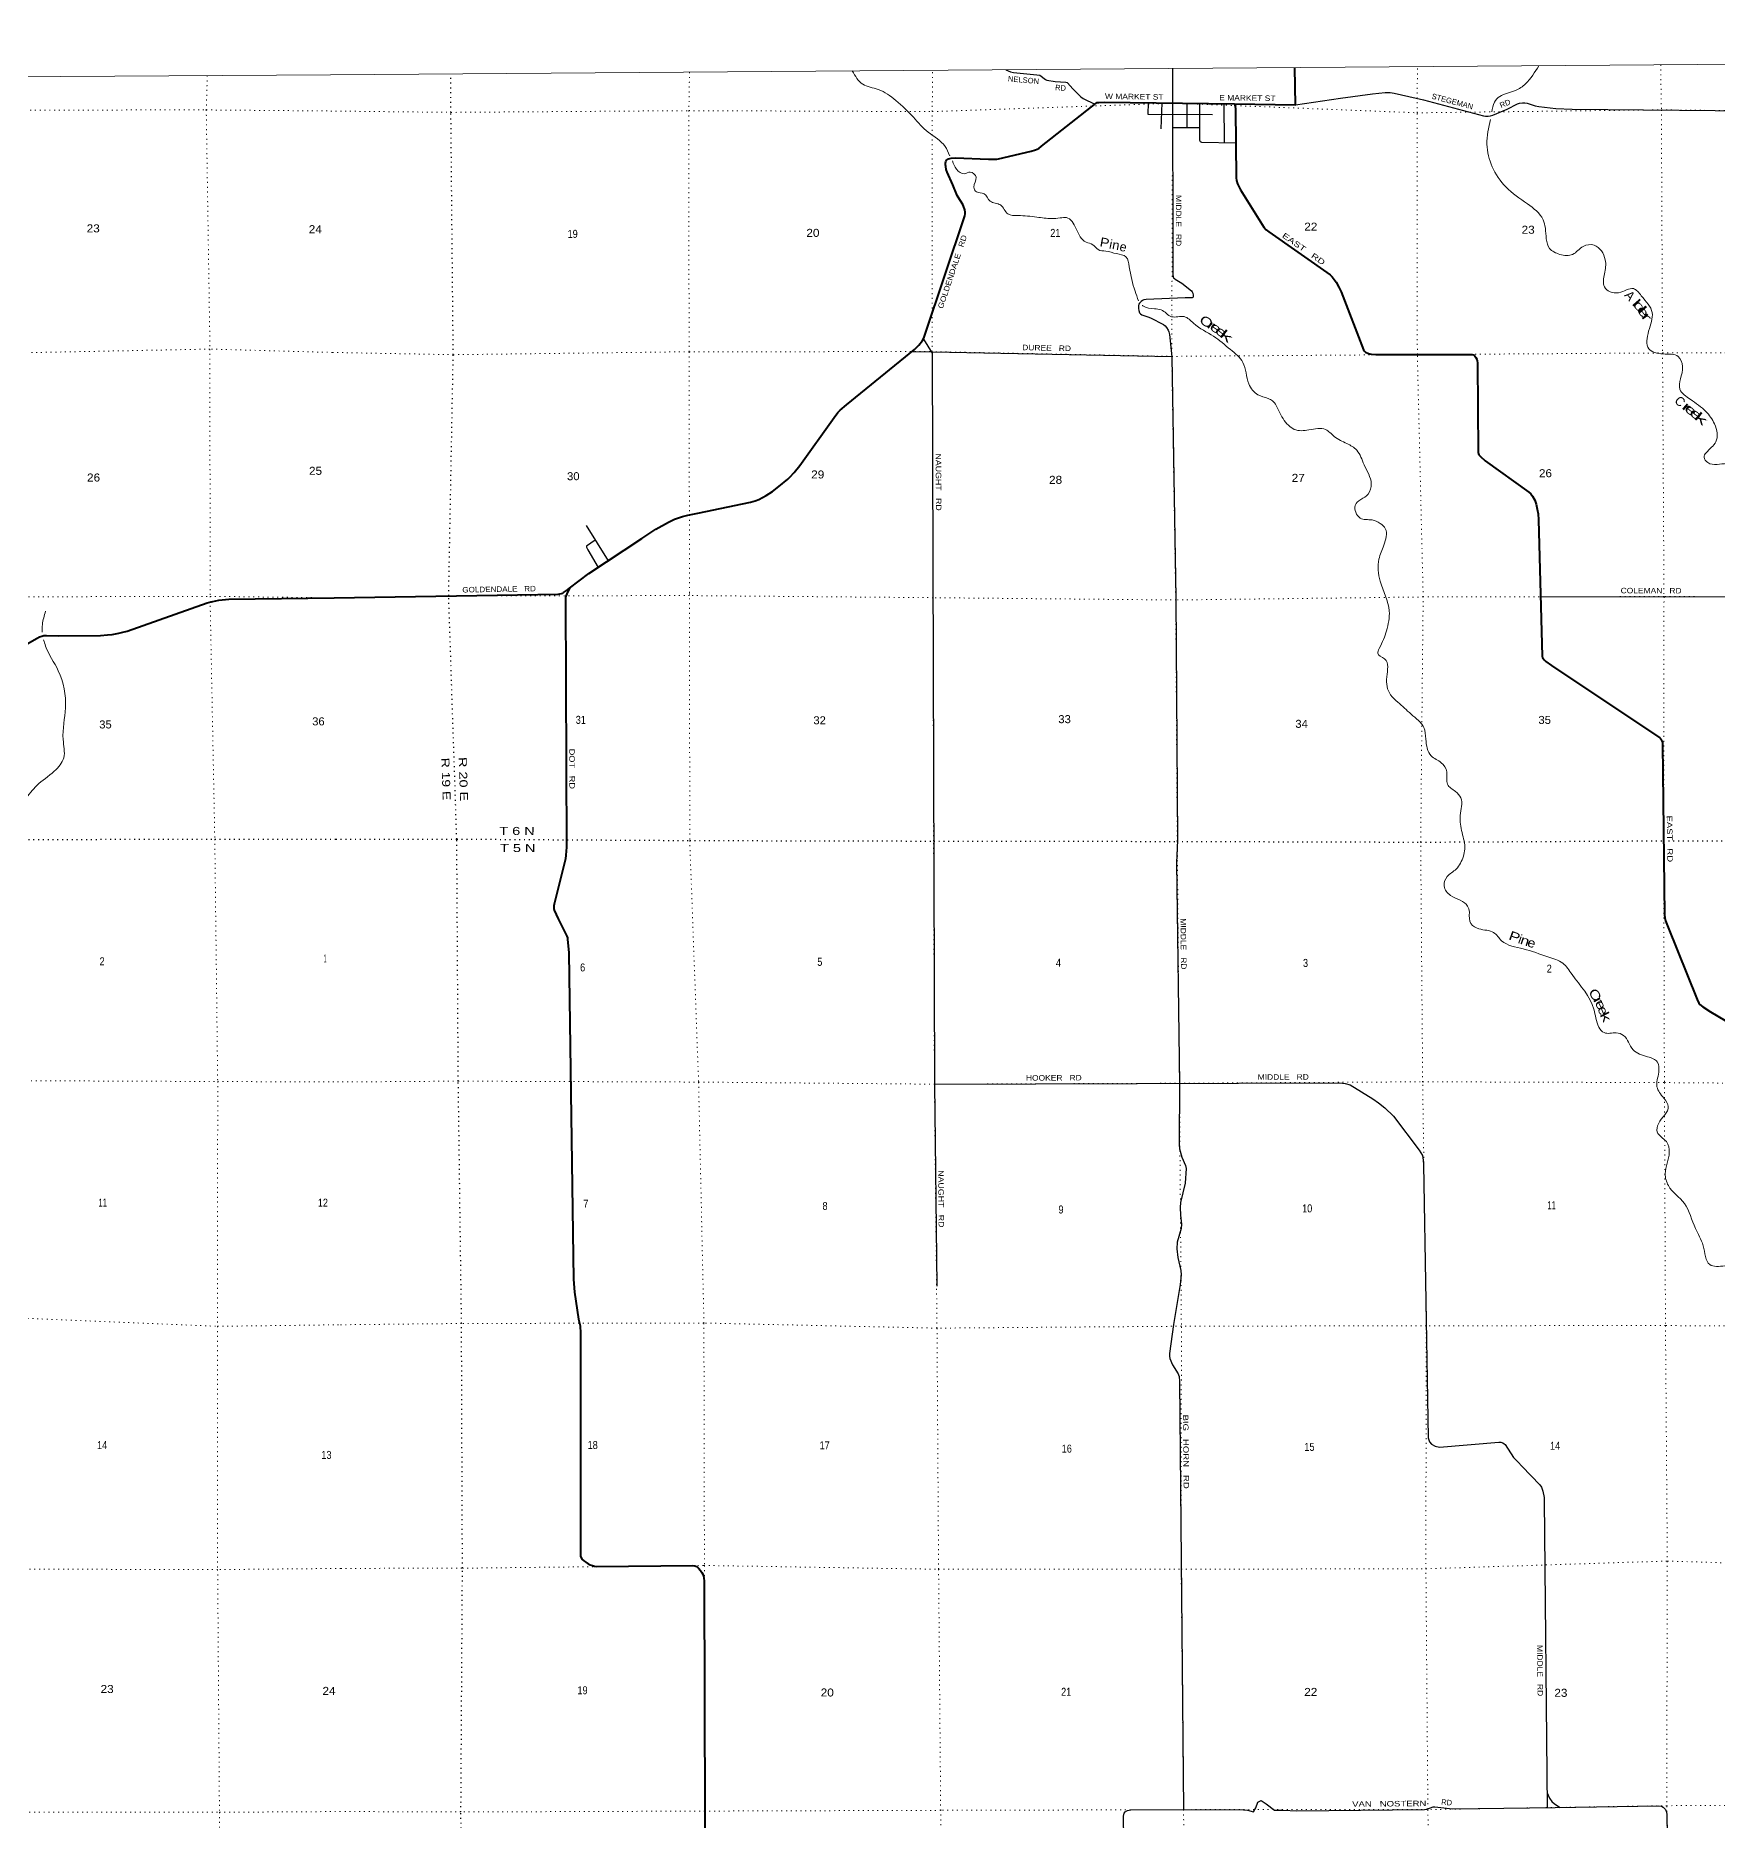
# Model space of a CAD drawing. Header units: feet. Extents: x -199 to 255675, y -686157 to -547785.
# Drawn here: x 152722 to 189498, y -586810 to -547785 of the extents above; entities that cross this region are included whole.
import ezdxf
from ezdxf.enums import TextEntityAlignment as Align

# ---------------------------------------------------------------- set-up
doc = ezdxf.new("R2010")
doc.units = ezdxf.units.FT
doc.header["$LTSCALE"] = 70
doc.linetypes.add('DOTTED', pattern=[1.5, 0.3, -1.2])
for name, color, linetype, lineweight in [('26', 7, 'Continuous', 40), ('29', 7, 'Continuous', 25), ('39', 7, 'Continuous', 13), ('4', 7, 'Continuous', 13), ('6', 7, 'DOTTED', 25), ('7', 7, 'DOTTED', 13)]:
    doc.layers.add(name, color=color, linetype=linetype, lineweight=lineweight)
for name, color, linetype in [('27', 7, 'Continuous'), ('30', 7, 'Continuous'), ('41', 7, 'Continuous')]:
    doc.layers.add(name, color=color, linetype=linetype)

msp = doc.modelspace()

# ---------------------------------------------------------------- linework, layer by layer
at = {"layer": '26'}
for points in [[(178937.96, -549275.72), (180275.36, -549293.64), (180258.59, -548484.3)], [(164399.17, -559866.82), (164821.97, -559543.8), (165978.59, -558779.49), (166282.89, -558572.97), (166558.11, -558422.83), (166692.56, -558355.57), (166776.59, -558324.74), (166869.02, -558299.52), (166986.67, -558271.49), (167201.84, -558226.45), (168356.62, -557988.08), (168458.59, -557956.18), (168539.82, -557925.35), (168699.48, -557841.27), (168833.93, -557754.39), (168972.76, -557643.34), (169170.04, -557482.53), (169217.66, -557437.68), (169310.09, -557339.59), (169437.33, -557183.05), (170180.96, -556130.63), (170266.63, -556023.72), (170316.46, -555973.04), (170455.68, -555855.63), (171940.38, -554650.1), (172035.46, -554550.9), (172119.49, -554447.2), (172147.5, -554396.75), (172169.28, -554334.62), (173038.58, -551723.33), (173047.32, -551678.84), (173048.02, -551643.11), (173039.62, -551589.86), (173013.71, -551513.48), (172996.27, -551476.1), (172894.67, -551317.29), (172874.36, -551278.76), (172776.8, -551048.9), (172654.52, -550766.95), (172636.98, -550710.5), (172625.08, -550648.15), (172621.58, -550612.41), (172621.87, -550569.98), (172629.98, -550535.34), (172644.68, -550508.02), (172663.59, -550490.49), (172686.71, -550478.12), (172712.61, -550468.07), (172745.52, -550460.37), (172841.27, -550457.18), (173562.95, -550488.61), (173679.65, -550488.39), (173742.67, -550482.78), (173775.6, -550476.13), (174492.68, -550312.81), (174589.27, -550284.48), (174627.08, -550267.67), (174657.9, -550249.45), (174716.09, -550200.04), (175913.44, -549259.4)], [(175913.44, -549259.4), (175937.24, -549248.19), (175970.86, -549242.58), (176088.71, -549238.59), (178937.98, -549273.71)], [(178937.96, -549275.72), (178951.82, -549327.36), (178959.16, -549394.32), (178974.31, -550889.98), (178982.63, -550948.73), (179002.23, -551021.6), (179068.64, -551153.65), (179584.02, -551974.5), (179633.87, -552029.18), (179691.57, -552075.66), (181034.31, -553011.03), (181074.99, -553056.38), (181100.2, -553084.41), (181161.47, -553172.57), (181220.65, -553280.6), (181270.21, -553384.15), (181758.27, -554652.46), (181779.45, -554683.36), (181804.66, -554705.78), (181867.94, -554737.58), (181930.7, -554750.62), (182032.23, -554756.86), (184135.78, -554758.37), (184163.81, -554766.75), (184186.22, -554780.76), (184218.43, -554818.6), (184236.64, -554859.24), (184245.04, -554895.68), (184250.79, -554935.88), (184270.59, -556893.29), (184277.96, -556929.76), (184284.97, -556947.98), (184294.77, -556966.19), (184316.01, -556989.98), (184419.63, -557079.07), (185379.15, -557768.7), (185420.77, -557807.01), (185457.18, -557851.85), (185504.8, -557938.74), (185538.41, -558028.43), (185558.95, -558135.39), (185580.43, -558238.63), (185589.34, -558368.48), (185667.84, -561350.12), (185674.97, -561379.76), (185691.07, -561404.29), (185714.19, -561431.61), (185749.2, -561467.16), (185872.88, -561556.4), (188241.42, -563137.79), (188255.54, -563153.88), (188276.43, -563185.43), (188287.64, -563214.86), (188296.04, -563241.49), (188298.72, -563282.68), (188345.06, -567012.57), (188351.27, -567073.13), (188367.47, -567138.69), (188412.14, -567250.24), (189055.13, -568863.78), (189091.64, -568939.52), (189119.55, -568973.09), (189179.28, -569020.46), (189350.92, -569132.14), (191184.13, -570219.7)], [(159249.27, -560079.49), (164148.91, -559994.52), (164186.38, -559990.94), (164219.63, -559982.89), (164247.3, -559973.43), (164267.25, -559963.27), (164356.15, -559899.69), (164399.17, -559866.82)], [(164399.17, -559866.82), (164339.46, -559987.9), (164318.72, -560040.69), (164312.42, -560065.22), (164308.52, -560106.11), (164329.13, -565526.37), (164319.82, -565702.96), (164312.25, -565784.95), (164059.3, -566779.03), (164053.86, -566812.87), (164052.46, -566843.7), (164055.26, -566873.13), (164064.39, -566905.54), (164149.22, -567096.88), (164312.26, -567417.54), (164336.94, -567477.67), (164350.07, -567514.24), (164355.67, -567552.08), (164369.49, -567688.7), (164378.41, -567841.33), (164380.38, -567845.36), (164480.76, -574974.55), (164506.72, -575263.82), (164594.68, -575850.64), (164627.39, -575999.61), (164636.57, -576156.09), (164633.65, -580951.86), (164640, -581031.99), (164668.69, -581096.66), (164707.22, -581135.69), (164750.41, -581165.52), (164805.38, -581203.58), (164846.37, -581223.54), (164899.55, -581241.27), (164942.76, -581254.57), (164984.86, -581262.33), (167094.06, -581239.06), (167139.24, -581245.7), (167170.75, -581257.61), (167192.46, -581270.93), (167217.97, -581296.18), (167263.19, -581350.1), (167289.48, -581389.06), (167310.1, -581430.69), (167324.81, -581470.62), (167336.71, -581516.17), (167344.31, -581570.13), (167371.41, -591870.56)], [(152265.33, -561239.36), (152753.1, -560959.95), (152804.47, -560932.04), (152859.12, -560914.36), (152902, -560903.43), (152955.66, -560898.38), (153212.1, -560905.2), (154139.8, -560898.07), (154289.4, -560886.6), (154396.33, -560876.8), (154538.29, -560852.95), (154626.89, -560831.37), (154723.27, -560805.83), (156474.27, -560186.98), (156598.35, -560154.62), (156729.52, -560127.7), (156800.15, -560120.97), (156949.37, -560110.2), (159249.27, -560079.49)]]:
    msp.add_lwpolyline(points, dxfattribs=at)
at = {"layer": '29'}
for p, q in [((177347.3, -549254.1), (177331.44, -549824.06)), ((177899.18, -549260.91), (177895.57, -549794.05)), ((178709.27, -549270.89), (178710.51, -550120.26)), ((177586.78, -549794.19), (178172.7, -549793.93)), ((164764.24, -558498.93), (165238.89, -559268.3)), ((185633.48, -560045.12), (191100.26, -560056.64))]:
    msp.add_line(p, q, dxfattribs=at)
for points in [[(173937.54, -548532.68), (174044.11, -548575.6), (174105.74, -548591.59), (174619.12, -548638.02), (174680.43, -548651.29), (174803.56, -548743.87), (174838.94, -548758.73), (175015.18, -548788.03), (175248.38, -548803.58), (175278.21, -548811.72), (175287.52, -548818.94), (175402.06, -548946.57), (175579.28, -549123.83), (175626.97, -549155.8), (175885.22, -549281.57)], [(177586.31, -548504.98), (177587.96, -553006.63), (177597.22, -553059.13), (177607.39, -553079.49), (177624.35, -553097.13), (177642.37, -553112.48), (177790.79, -553199.94), (177995.52, -553361.23), (178015.6, -553386.17), (178028.48, -553414.66), (178035.9, -553461.13), (178036.62, -553496.08), (178031.19, -553509.65), (178012.08, -553517.27), (177863.95, -553515.87), (177009.36, -553551.38), (176959.83, -553562.58), (176924.57, -553577.51), (176897.44, -553597.87), (176863.52, -553634.04), (176849.98, -553657.57), (176841.84, -553683.36), (176839.9, -553748.22), (176848.62, -553795.99), (176864.9, -553842.13), (176885.24, -553867.91), (176910.44, -553888.03), (177046.71, -553931.51), (177099.52, -553953.4), (177387.02, -554102.67), (177419.7, -554128.13), (177454.83, -554165.09), (177490.09, -554224.8), (177503.65, -554257.37), (177518.44, -554317.87), (177568.17, -554804.02), (177654.5, -560075.53), (177690.89, -565375.26), (177670.59, -565871.71), (177735.38, -570700.98), (177727.43, -572028.64), (177736.33, -572130.02), (177790.99, -572305.93), (177868.47, -572490.02), (177881.93, -572557.74), (177859.02, -572876.07), (177759.98, -573298.8), (177752.78, -573410.89), (177761.36, -573574.98), (177781.68, -573771.03), (177770.38, -573867.15), (177687.34, -574165.71), (177675.9, -574313.84), (177698.52, -574503.91), (177763.55, -574785.85), (177773.55, -574878.35), (177750.61, -575094.13), (177605.52, -575969.36), (177515.88, -576599.02), (177517.23, -576661.44), (177526.04, -576714.23), (177586.55, -576848.08), (177707.35, -577049.74), (177716.59, -577071.26), (177728.79, -577103.83), (177733.91, -577203.74), (177824.38, -586577.26)], [(180275.36, -549293.64), (181257.68, -549154.85), (181959.93, -549055.91), (182238, -549026.14), (182346.49, -549026.14), (182434.29, -549043.97), (183073.32, -549187.47), (184381.62, -549536.39), (184430.9, -549541.8), (184486.5, -549541.79), (184536.68, -549536.37), (184591.76, -549523.52), (184899.56, -549392.17), (185130.68, -549275.83), (185175.43, -549259.54), (185239.36, -549252.68), (185287.99, -549254.12), (185337.47, -549262.29), (185515.82, -549317.6), (185594.48, -549332.82), (185968.4, -549375.8), (186324.74, -549388.36), (191012.61, -549437.48)], [(177054.19, -549250.49), (177045.29, -549501.08), (178458.57, -549510.52)], [(178173.49, -549264.29), (178172.28, -550072.1), (178188.53, -550098.16), (178216.45, -550109.94), (178966.57, -550125.6)], [(172139.89, -554422.89), (172330.62, -554724.22), (172381.61, -570713), (172428.14, -575131.51)], [(171886.32, -554693.18), (171933.97, -554693.18), (172335.05, -554695.4), (177567.52, -554797.71)], [(164961.05, -558817.94), (164769.81, -558951.24), (164768, -558967.45), (164798.09, -559025.18), (165022.54, -559411.26)], [(172377.34, -570712.86), (181242.25, -570680.67), (181360.62, -570696.05), (181470.61, -570729.77), (181962.75, -571032.58), (182090.24, -571119.43), (182225.86, -571227.99), (182415.72, -571412.54), (182978.81, -572156.67), (183049.28, -572272.46), (183063.96, -572373.3), (183069.99, -572472.52), (183176.78, -578448.46), (183205.02, -578534.11), (183251.33, -578588.26), (183324.37, -578626.38), (183421.68, -578649.61), (184718.38, -578538.24), (184760.56, -578542.25), (184805.3, -578555.82), (184839.22, -578574.82), (184856.68, -578591.72), (185039.81, -578873.18), (185133.5, -578973.77), (185227.08, -579074.19), (185620.37, -579473.15), (185654.59, -579527.15), (185685.47, -579611.57), (185709.41, -579751.09), (185713.95, -579812.41), (185777.12, -586532.29)], [(176567.94, -590774.43), (176511.85, -586719.69), (176524.49, -586656.64), (176547.54, -586621.47), (176597.62, -586594.56), (176673.51, -586582.93), (179041.46, -586571.27), (179225.67, -586588.53), (179351.9, -586624.04), (179405.65, -586539.76), (179449.26, -586415.49), (179523.17, -586373.16), (179629.53, -586450.78), (179812.17, -586590.14), (180000.33, -586591.37), (180304.62, -586602.14), (183094.86, -586574.75), (183166.54, -586562.09), (183280.81, -586513.94), (183321.68, -586513.31), (183453.01, -586531.25), (183709.33, -586560.23), (185953.46, -586529.91), (188214.01, -586494.44), (188276.07, -586503.31), (188311.53, -586521.05), (188365.82, -586573.17), (188378.01, -586607.52), (188393.52, -586674.04), (188471.36, -591768.63)], [(185774.09, -586210.47), (185829.23, -586328.77), (185878.05, -586396.62), (185940.43, -586450.9), (186064.31, -586528.17)]]:
    msp.add_lwpolyline(points, dxfattribs=at)
at = {"layer": '39'}
for points in [[(170579.43, -548555.78), (170810.79, -548846.26), (171148.23, -548960.6), (171532.07, -549200.66), (171918.16, -549569.26), (172239.23, -549894.86), (172612.29, -550207.45), (172710.12, -550402.54), (172714.02, -550410.32)], [(185595.51, -548442.11), (185302.5, -548837.08), (185086.14, -548983.7), (184740.92, -549112.6), (184626.58, -549235.25), (184567.86, -549453.61)], [(184535.36, -549616.44), (184460.02, -550158.46), (184575.12, -550650.58), (184878.19, -551095.05), (185344.57, -551460.16), (185688.15, -551809.45), (185737.54, -551991.37), (185829.71, -552435.69), (186052.95, -552566.2), (186334.16, -552567.06), (186566.09, -552392.02), (186802.64, -552365.58), (187047.3, -552686.55), (187032.58, -552992.2), (187027.55, -553277.58), (187339.1, -553404.46), (187662.94, -553316.13), (187836.4, -553471.66), (188073.88, -553840.98), (187996.64, -554246.23), (187999.36, -554629.91), (188312.71, -554744.7), (188643.07, -554798.9), (188739.35, -555020.14), (188679.8, -555517.47), (188906.59, -555736.31), (189248.76, -556005.27), (189436.25, -556273.05), (189467.26, -556666.26), (189252.56, -556907.27), (189208.03, -557002.52), (189290.43, -557119.54), (189706.6, -557142.03), (190108.3, -557255.19), (190517.08, -557428.49), (190738.23, -557555.02), (190969.92, -557594.96), (191080.25, -557626.82)], [(172770.81, -550523.58), (172862.07, -550705.13), (173030.53, -550804.49), (173160.41, -550765.94), (173288.99, -550882.12), (173238.51, -551096.01), (173298.61, -551201.38), (173462.03, -551242.58), (173597.45, -551404.83), (173821.85, -551487.1), (173983.97, -551683.02), (174201.53, -551719.2), (174619.88, -551751.7), (174939.85, -551786), (175126.37, -551770.51), (175262.81, -551761.98), (175475.97, -552005.18), (175692.03, -552298.55), (175841.71, -552358.08), (175956.02, -552462.46), (176127.37, -552497.48), (176357.29, -552551.52), (176565.38, -552620.02), (176639.51, -552837.65), (176765.42, -553373.77), (176839.37, -553580.42)], [(176923.95, -553680.04), (176937.69, -553690.05), (177187.98, -553759.78), (177334.95, -553779.18), (177564.56, -553929.66), (177839.72, -553928.62), (178043.12, -554073.56), (178481.99, -554358.82), (178850.61, -554647.37), (179122.74, -554931.68), (179253.45, -555397.39), (179452.53, -555638.84), (179676.89, -555719.1), (179772.21, -555771.59), (179910.63, -555990.05), (180119, -556303.65), (180247.13, -556393.71), (180566.7, -556405.92), (180932.11, -556397.2), (181119.56, -556548.45), (181399.47, -556704.03), (181612.92, -556848.78), (181775.18, -557167.25), (181931.07, -557580.27), (181860.8, -557810.59), (181577.91, -558056.88), (181685.18, -558332.16), (181947.06, -558375.57), (182125.13, -558450.65), (182237.61, -558565.11), (182203.81, -558927.36), (182098.67, -559230.66), (182127.29, -559716.33), (182323.45, -560363.66), (182264.77, -560796.69), (182106.9, -561185.34), (182070.58, -561290.48), (182219.35, -561412.31), (182270.44, -561805.15), (182351.69, -562199.44), (182511.13, -562357.24), (182800.98, -562621.13), (183079.29, -562913.36), (183123.89, -563165.68), (183238.81, -563533.24), (183462.4, -563683.83), (183580.35, -563880.56), (183597.23, -564155.49), (183770.73, -564313.03), (183889.69, -564453.49), (183874.35, -564837.5), (183917.09, -565212.42), (183975.65, -565572.97), (183880.58, -565878.09), (183788.46, -566008.37), (183588.49, -566172.77), (183523.82, -566378.88), (183666.07, -566587.22), (184037.68, -566817.46), (184076.23, -566953.37)], [(152939.89, -560370.04), (152868.84, -560658.7), (152862.07, -560829.93)], [(152894.44, -560993.32), (152939.32, -561136.09), (153215.01, -561671.89), (153374.76, -562481.89), (153322.78, -563177.32), (153336.35, -563572.87), (153128.3, -563870.01), (152747.8, -564180.75), (152483.65, -564486.42), (152177.97, -564860.76), (152083.92, -565339.64), (151973.05, -565732.3), (151869.77, -566076.69), (151904.76, -566399.75), (152179.09, -567007.87), (152135.53, -567522.44), (152072.91, -568149.67), (151933.7, -568514.47), (151734.68, -568924), (151685.11, -568990.73)], [(184076.23, -566953.37), (184110.72, -567201.86), (184285.45, -567315.18), (184606.26, -567397.68), (184782.12, -567575.27), (185255.26, -567753.41), (185794.62, -567928.34), (186118.47, -568069.05), (186321.59, -568312.43), (186798.97, -569075.14), (186908.26, -569464.9), (187020.85, -569585.39), (187288.08, -569590.52), (187447.73, -569645.85), (187656.11, -569959.46), (187974.14, -570112.33), (188185.04, -570226.99), (188217.14, -570453.42), (188178.51, -570769.56), (188329.53, -571019.93), (188425.11, -571201), (188208.76, -571576.65), (188185.83, -571757.89), (188384.38, -571969.21), (188448.74, -572203.09), (188358.58, -572672.86), (188427.35, -572928.76), (188777.73, -573322.13), (189018.27, -573866.19), (189189.63, -574244.76), (189333.47, -574658), (189663.41, -574688.1), (190009.34, -574713.88), (190285.63, -575006.15), (190719.11, -575442.19), (190746.46, -575970.07), (190823.94, -576493.02), (190845.16, -576900.47), (190990.3, -577158.98), (191243.16, -577349.67)]]:
    msp.add_spline(points, degree=3, dxfattribs=at)
at = {"layer": '4'}
msp.add_lwpolyline([(0, -686157.2), (0, -549186.32), (31834.35, -549164.42), (63668.65, -549098.74), (95502.83, -548989.27), (127336.83, -548836), (159170.58, -548638.96), (191004.04, -548398.11), (222837.13, -548113.49), (254669.81, -547785.08), (255674.76, -639106.77), (223716.47, -639436.48), (224155.96, -685078.02), (192134.46, -685364.33), (160112.61, -685606.59), (128090.45, -685804.81), (96068.05, -685958.97), (64045.47, -686069.09), (32022.77, -686135.17)], close=True, dxfattribs=at)
msp.add_lwpolyline([(0, -686157.2), (0, -549186.32), (31834.35, -549164.42), (63668.65, -549098.74), (95502.83, -548989.27), (127336.83, -548836), (159170.58, -548638.96), (191004.04, -548398.11), (222837.13, -548113.49), (254669.81, -547785.08), (255674.76, -639106.77), (223716.47, -639436.48), (224155.96, -685078.02), (192134.46, -685364.33), (160112.61, -685606.59), (128090.45, -685804.81), (96068.05, -685958.97), (64045.47, -686069.09), (32022.77, -686135.17)], close=True, dxfattribs=at)
at = {"layer": '6'}
for points in [[(162016.85, -594290.66), (162058.93, -591923.09), (162022.3, -586627.76), (162055.17, -581297.07), (162035.45, -575945.25), (161964.44, -570646.61), (161931.69, -565353.29), (161754.27, -560036.39), (161854.03, -554760.85), (161803.1, -549461.84), (161804.58, -548620.69)], [(127427.94, -565396.9), (130257.93, -565402.07), (135306.7, -565400.69), (140662.54, -565404.57), (146000.17, -565392.54), (151305.54, -565362.73), (156639.19, -565354.76), (159285.55, -565354.88)], [(159285.55, -565354.88), (161931.69, -565353.29), (167025.98, -565384.23), (172364.99, -565396.6), (177686.86, -565403.66), (183010.85, -565419.93), (188325.92, -565390.7), (191144.23, -565384.89)]]:
    msp.add_lwpolyline(points, dxfattribs=at)
at = {"layer": '7'}
for points in [[(156476.04, -548657.33), (156452.55, -549408.7), (156533.4, -554638.19), (156535.56, -560045.14), (156639.19, -565354.76), (156702.61, -570654.7), (156700.27, -576007.46), (156701.67, -581328.05), (156741.06, -586634.23), (156756.35, -591938.63), (156716.59, -594327.09)], [(167020.84, -548583.63), (167006.66, -549424.47), (167010.92, -554696.21), (167021.48, -559983.91), (167025.98, -565384.23), (167219.23, -570666.56), (167335.92, -575936.23), (167346.92, -581237.96), (167357.98, -586608.2), (167372.37, -591901.94), (167360.05, -594252.72)], [(172594.4, -594214.34), (172548.62, -591850.77), (172514.46, -586591.63), (172468.04, -581320.67), (172433.63, -576047.47), (172377.34, -570712.86), (172359.44, -565394.43), (172346.12, -560073.72), (172328.4, -554694.29), (172329.75, -549445.17), (172335.41, -548544.66)], [(177589.96, -548516.74), (177584.98, -549258.42), (177567.52, -554797.71), (177654.72, -560124.15), (177687.97, -565398.12), (177734.49, -570694.79), (177777.93, -576017.56), (177773.24, -581310.2), (177824.38, -586577.26), (177906.18, -591919.89), (177900.61, -594174.24)], [(183220.79, -594132.82), (183230.8, -591852.43), (183168.76, -586564.3), (183125.35, -581309.63), (183131.07, -575995.82), (183054.6, -570665.6), (183010.85, -565419.93), (183065.28, -560058.71), (182938.2, -554755.94), (182931.47, -549471.33), (182941.39, -548463.25)], [(188259.51, -548420.61), (188274.93, -549404.38), (188300.27, -554722.83), (188332.57, -560053.81), (188324.81, -565390.7), (188341.61, -570678.16), (188364.67, -575991.75), (188404.96, -581142.28), (188391.31, -586501.09), (188471.58, -591788.6), (188509.1, -594090.42)], [(127340.52, -549507.17), (130217.98, -549478.79), (135313.13, -549503.1), (140556.48, -549493.94), (145867.81, -549458.05), (151130.9, -549412.55), (156452.55, -549408.7), (159176.04, -549432.32)], [(159176.04, -549432.32), (161803.1, -549461.84), (167006.66, -549424.47), (172329.75, -549445.17), (177599.39, -549260.63), (182931.47, -549471.33), (188274.93, -549406.6), (191012.61, -549437.48)], [(159212.35, -554711.82), (156533.4, -554638.19), (151172.51, -554742.82), (145867.05, -554762.58), (140562.39, -554870.72), (135362.11, -554758.99), (130286.06, -554851), (127369.88, -554842.93)], [(159212.35, -554711.82), (161854.03, -554760.85), (167010.92, -554696.21), (172303.46, -554693.37), (177567.52, -554797.71), (182941.52, -554758.16), (188300.27, -554722.83), (191056.14, -554711.36)], [(140301.52, -560061.27), (140715.11, -560059.39), (145820.27, -560081.6), (151201.96, -560059.13), (156535.56, -560045.14), (159249.27, -560079.49)], [(191100.26, -560056.64), (188333.68, -560050.48), (183065.28, -560058.71), (177661.37, -560124.7), (172347.23, -560074.83), (167020.24, -560028.13), (161754.27, -560036.39), (159249.27, -560079.49)], [(127456.93, -570663.89), (130334.69, -570623.56), (135376.22, -570710.62), (140645.8, -570717.28), (146011.74, -570729.11), (151360.66, -570632.62), (156702.61, -570654.7), (159322.08, -570665.03)], [(159322.08, -570665.03), (161964.44, -570646.61), (167219.23, -570666.56), (172377.34, -570712.86), (177732.27, -570692.57), (183060.76, -570660.7), (188341.61, -570678.16), (191188.09, -570699.88)], [(127486.2, -575984.07), (130105.77, -575994.43), (135249.16, -576028.35), (140653.26, -576043.84), (146015.32, -576069.76), (151286.26, -575781.16), (156700.27, -576007.46), (159358.59, -575974.19)], [(191231.89, -576006.91), (188364.67, -575991.75), (183131.07, -575994.71), (177778.8, -576005.83), (172433.63, -576047.47), (167335.92, -575936.23), (162035.45, -575945.25), (159358.59, -575974.19)], [(159395.22, -581301.18), (156701.67, -581328.05), (151363.8, -581313.96), (145900.11, -581367.3), (140589.89, -581302.75), (135531.7, -581372.51), (130334.13, -581339.08), (127515.75, -581355.14)], [(159395.22, -581301.18), (162055.17, -581297.07), (167336.95, -581236.85), (172468.04, -581320.67), (177773.24, -581319.07), (183125.35, -581309.63), (188408.94, -581140.2), (191306.95, -581233.6)], [(191348.96, -586482.55), (188395.74, -586490.01), (183148.81, -586575.39), (177824.38, -586577.26), (172514.46, -586591.63), (167355.76, -586608.2), (162022.3, -586627.76), (159427.42, -586618.14)], [(127545.19, -586706.21), (130325.65, -586677.84), (135370.66, -586704.61), (140601.41, -586633.29), (145931.16, -586637.4), (146103.82, -586647.9), (151427.39, -586633.99), (156741.06, -586634.23), (159427.42, -586618.14)]]:
    msp.add_lwpolyline(points, dxfattribs=at)

# ---------------------------------------------------------------- texts
at = {"layer": '27'}
for s, rotation, width, p in [('W MARKET ST', 359.294, 1.15, (176106.42, -549168.8)), ('E MARKET ST', 359.294, 1.15, (178604.94, -549199.6)), ('GOLDENDALE   RD', 71.587, 1.15, (172560.28, -553763.74)), ('EAST   RD', 325.138, 1.4, (179967.99, -552182.91)), ('GOLDENDALE   RD', 0.994, 1.1, (162053.36, -559961.72)), ('DOT   RD', 270.218, 1.25, (164390.96, -563377.73)), ('EAST   RD', 270.712, 1.3, (188393.67, -564838.38))]:
    msp.add_text(s, height=120, rotation=rotation, dxfattribs=dict(at, width=width)).set_placement(p)
at = {"layer": '30'}
for s, rotation, p in [('NELSON', 354.832, (173980.59, -548782.21)), ('STEGEMAN', 345.067, (183241.6, -549159.9)), ('RD', 23.11, (184771.25, -549370.82))]:
    msp.add_text(s, height=120, rotation=rotation, dxfattribs=at).set_placement(p)
for s, rotation, width, p in [('RD', 356.185, 0.85, (175013.98, -548976.19)), ('MIDDLE   RD', 270.021, 1.15, (177657.32, -551270.66)), ('DUREE   RD', 358.837, 1.15, (174296.18, -554661.3)), ('NAUGHT   RD', 270.339, 1.2, (172403.44, -556921.16)), ('COLEMAN   RD', 359.879, 1.15, (187383.75, -559978.91)), ('MIDDLE   RD', 270.769, 1.15, (177756.9, -567086.96)), ('HOOKER   RD', 0.208, 1.15, (174377.86, -570635.6)), ('MIDDLE   RD', 0.208, 1.15, (179447.12, -570617.19)), ('NAUGHT   RD', 270.339, 1.2, (172460.73, -572595.26)), ('BIG   HORN   RD', 270.553, 1.3, (177811, -577938.24)), ('MIDDLE   RD', 270.539, 1.15, (185556.63, -582978.47)), ('VAN   NOSTERN   ', 0.562, 1.3, (181513.15, -586515.35)), ('RD', 354.26, 0.85, (183456.5, -586464.98))]:
    msp.add_text(s, height=120, rotation=rotation, dxfattribs=dict(at, width=width)).set_placement(p)
at = {"layer": '41'}
for s, rotation, width, p in [('P', 349.332, 1.15, (176081.79, -552406.96)), ('n', 349.684, 1.05, (176329.93, -552461.15)), ('l', 311.451, 1.7, (187654.43, -553690.22)), ('d', 310.983, 2.05, (187726.33, -553771.9)), ('e', 306.836, 1.7, (187798.71, -553878.58)), ('C', 327.184, 1.4, (178262.15, -554119.61)), ('r', 326.769, 1.75, (178381.28, -554194.14)), ('e', 326.769, 1.6, (178477.76, -554258.64)), ('r', 306.998, 1.9, (187875.07, -553994.91)), ('e', 324.393, 1.65, (178591.44, -554340.12)), ('k', 321.792, 2, (178699.89, -554430.21)), ('r', 319.936, 2.05, (188771.31, -555978.81)), ('e', 322.271, 1.75, (188860.22, -556050.65)), ('e', 322.642, 1.75, (188970.34, -556138.17)), ('k', 320.16, 2.05, (189079.22, -556235.13)), ('P', 340.386, 1.35, (185032.34, -567582.25)), ('n', 341.04, 1.3, (185262.52, -567669.08)), ('e', 342.04, 1.15, (185408.13, -567717.43)), ('C', 300.6, 1.35, (186737.03, -568805.16)), ('r', 300.6, 1.7, (186811.76, -568928.63)), ('e', 296.196, 1.35, (186858.64, -569021.66)), ('e', 292.549, 1.25, (186908.36, -569141.08)), ('k', 296.449, 1.55, (186968.32, -569283.25))]:
    msp.add_text(s, height=200, rotation=rotation, dxfattribs=dict(at, width=width)).set_placement(p, align=Align.CENTER)
for s, rotation, p in [('i', 348.214, (176216.1, -552442.62)), ('e', 346.886, (176484.43, -552498.76)), ('A', 312.121, (187513.2, -553535)), ('C', 316.365, (188614.76, -555853.37)), ('i', 340.04, (185154.53, -567633.53))]:
    msp.add_text(s, height=200, rotation=rotation, dxfattribs=at).set_placement(p, align=Align.CENTER)
at = {"layer": '6'}
for s, rotation, width, p in [('R 19 E', 271.911, 1.3, (161593.59, -563577.76)), ('R 20 E', 271.911, 1.35, (161971.96, -563561.72)), ('T 6 N', 359.652, 1.35, (162862.17, -565260.47)), ('T 5 N', 359.652, 1.35, (162877.67, -565633.47))]:
    msp.add_text(s, height=175, rotation=rotation, dxfattribs=dict(at, width=width)).set_placement(p)
at = {"layer": '7'}
for s, width, p in [('23', 1.1, (153837.31, -552086.24)), ('24', 1.1, (158694.2, -552104.25)), ('19', 0.85, (164354.94, -552205.76)), ('20', 1.1, (169576.38, -552184.22)), ('21', 0.85, (174911.27, -552184.91)), ('22', 1.1, (180464.96, -552048.3)), ('23', 1.1, (185218.21, -552115.95)), ('25', 1.1, (158699.54, -557387.56)), ('26', 1.1, (185596.74, -557439.93)), ('26', 1.1, (153845.14, -557534.13)), ('30', 1.05, (164343.06, -557505.35)), ('29', 1.1, (169681.86, -557467.15)), ('28', 1.1, (174884, -557584.88)), ('27', 1.1, (180190.99, -557541.95)), ('36', 1.05, (158768.8, -562866.71)), ('31', 0.85, (164533.24, -562833.27)), ('32', 1.05, (169729.81, -562842.82)), ('33', 1.05, (175087.11, -562818.22)), ('35', 1.05, (185586.67, -562835.34)), ('35', 1.05, (154111.67, -562933.44)), ('34', 1.05, (180270.68, -562920.51)), ('2', 0.85, (154119.23, -568113.09)), ('1', 0.4, (159019.42, -568051.05)), ('6', 0.85, (164628.78, -568247.23)), ('5', 0.85, (169815.56, -568124.35)), ('4', 0.85, (175034.17, -568146.54)), ('3', 0.85, (180438.22, -568148.96)), ('2', 0.85, (185767.34, -568273.21)), ('11', 0.65, (154095.23, -573391.08)), ('12', 0.85, (158892.52, -573391.16)), ('7', 0.85, (164698.63, -573416.16)), ('11', 0.65, (185782.88, -573446.12)), ('8', 0.85, (169929.69, -573462.89)), ('9', 0.85, (175090.22, -573540.16)), ('10', 0.85, (180419.01, -573516.22)), ('14', 0.85, (154064.38, -578693.01)), ('13', 0.85, (158970.09, -578907.63)), ('18', 0.85, (164793.57, -578690.45)), ('17', 0.85, (169865.65, -578698.41)), ('16', 0.85, (175161.4, -578769.8)), ('15', 0.85, (180468.15, -578730.54)), ('14', 0.85, (185840.33, -578708.24)), ('23', 1.1, (154141.08, -584026.41)), ('24', 1.1, (158994.12, -584067.33)), ('19', 0.85, (164570.77, -584053.98)), ('20', 1.1, (169890.24, -584102.49)), ('21', 0.85, (175147.73, -584087.2)), ('22', 1.1, (180464.15, -584089.91)), ('23', 1.1, (185934.18, -584109.51))]:
    msp.add_text(s, height=175, dxfattribs=dict(at, width=width)).set_placement(p)

doc.saveas('drawing.dxf')
